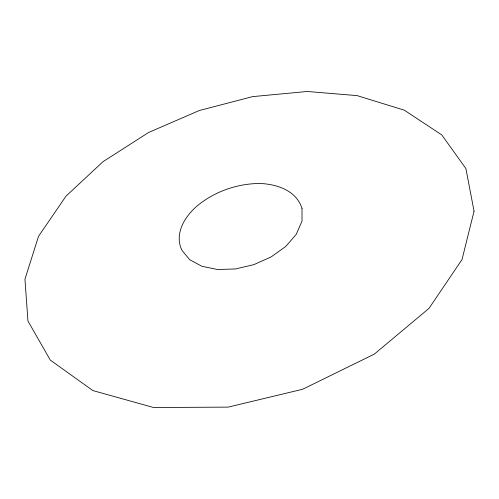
<?xml version="1.0" encoding="UTF-8"?>
<svg xmlns="http://www.w3.org/2000/svg" width="499" height="499" viewBox="0 0 499 499"><rect width="100%" height="100%" fill="white"/><g stroke="black" fill="none" stroke-linecap="round" stroke-linejoin="round"><path stroke-width="0.75" d="M302.014 208.545L302.007 221.107L296.238 234.355L285.665 246.531L271.119 256.929L253.86 264.645L235.434 268.967L217.564 269.51L201.908 266.285L189.763 259.717L182.116 250.542A63.573 40.057 -18.6 0 1 197.448 205.675C214.82 191.485 236.925 183.744 259.318 183.47C276.421 183.913 296.593 190.443 302.014 208.545M474.05 211.196L462.024 259.561L428.984 308.401L374.287 354.134L302.612 389.27L228.143 407.122L153.611 407.521L92.901 390.586L50.318 360.128L27.95 321.032L24.95 279.203L38.542 236.277L65.98 196.182L102.937 161.726L148.615 132.484L199.351 110.504L252.7 96.606L307.278 91.479L357.128 95.621L404.315 110.173L441.783 134.93L465.904 168.575L474.05 211.196"/></g></svg>
